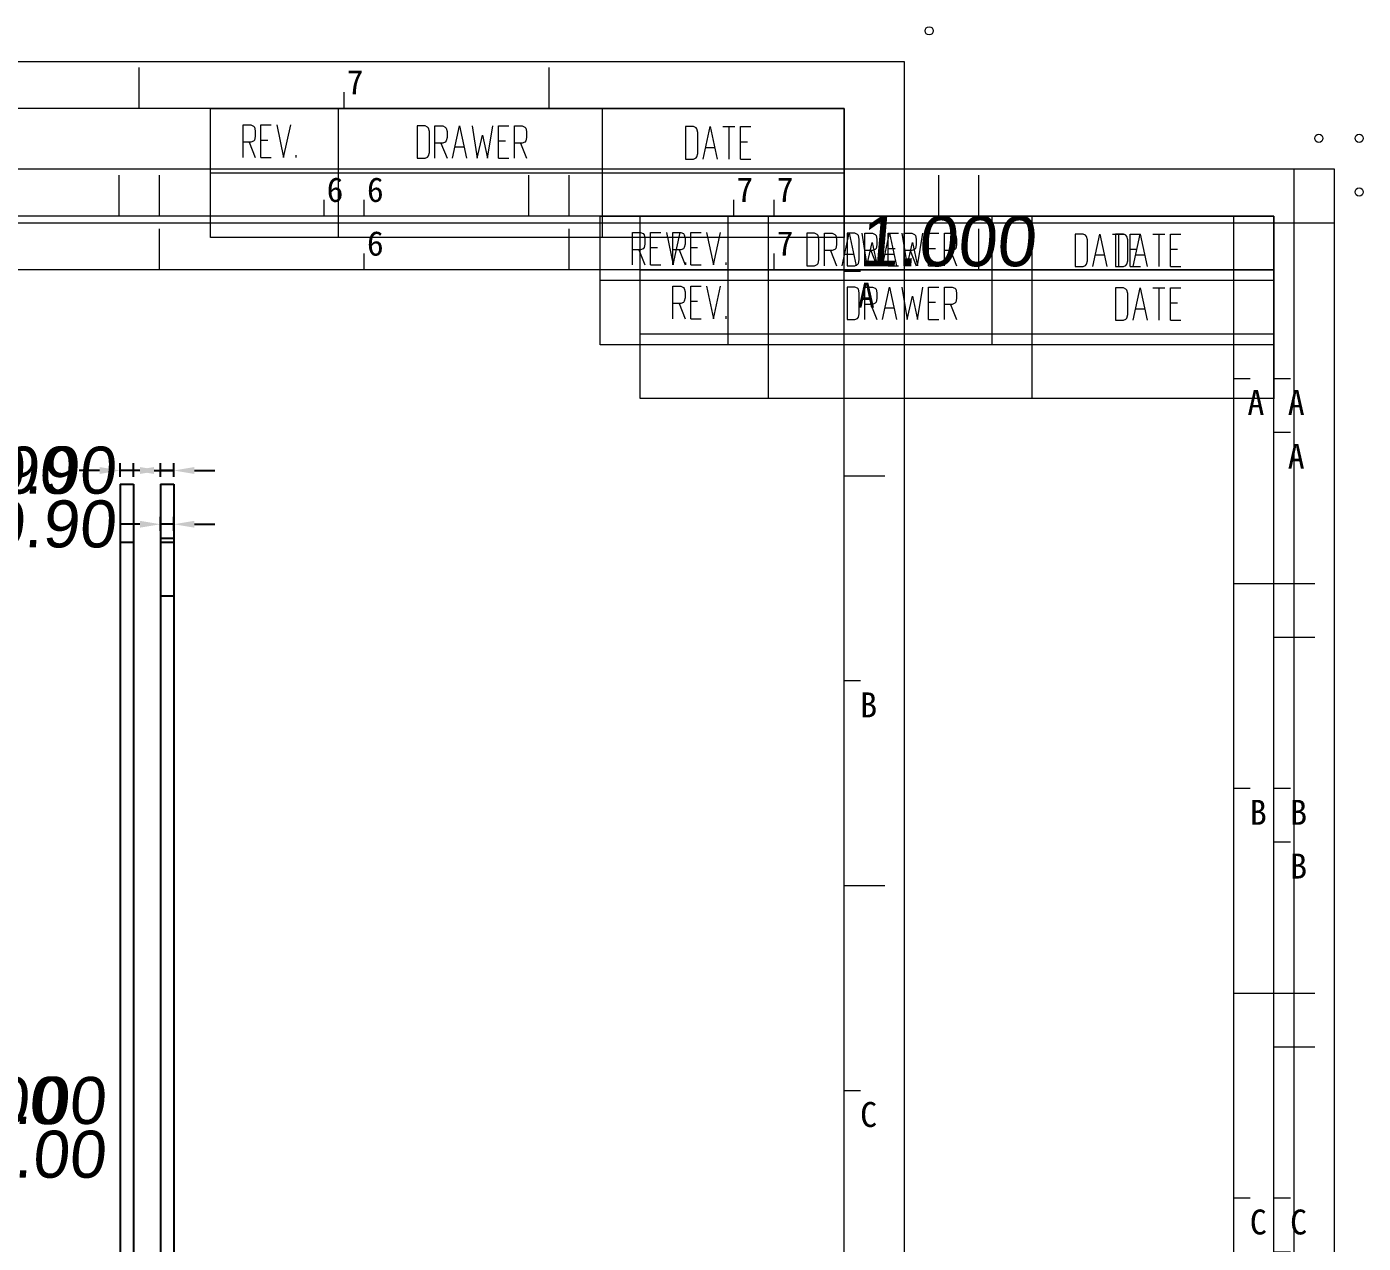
# Model space of a CAD drawing. Extents: x -144 to 4730, y -3845 to 502.
# Drawn here: x 106.1 to 196.9, y -198.7 to -116 of the extents above; entities that cross this region are included whole.
import ezdxf

# ---------------------------------------------------------------- set-up
doc = ezdxf.new("R2010")
doc.units = 0
doc.header["$LTSCALE"] = 15
doc.header["$MEASUREMENT"] = 0
doc.layers.get('0').update_dxf_attribs({"linetype": 'CONTINUOUS'})
doc.layers.get('Defpoints').update_dxf_attribs({"linetype": 'CONTINUOUS'})
doc.layers.add('Grid', color=7, linetype='CONTINUOUS')
doc.layers.add('text', color=6, linetype='CONTINUOUS')
doc.layers.add('轮廊线', color=7, linetype='CONTINUOUS', lineweight=13)
doc.styles.get("Standard").update_dxf_attribs({"font": 'txt', "width": 0.8})
doc.styles.add('标准', font='arial.ttf', dxfattribs={"oblique": 5})
doc.dimstyles.new('MSTD', dxfattribs={"dimtxt": 3.2, "dimasz": 1.4, "dimexe": 0.5, "dimexo": 0.5, "dimgap": 0.5, "dimtad": 0, "dimzin": 1, "dimdsep": 46, "dimtxsty": '标准', "dimcen": 0, "dimclrd": 5, "dimclre": 5, "dimclrt": 3, "dimadec": 1, "dimazin": 2, "dimtfac": 0.5, "dimtmove": 0, "dimatfit": 3, "dimfxl": 0, "dimlwd": -1, "dimarcsym": 0})

# ---------------------------------------------------------------- blocks, each defined once
blk = doc.blocks.new('A4h')
at = {"layer": '轮廊线', "color": 7, "lineweight": 13}
for p, q in [((0, 175.72), (-257.52, 175.72)), ((-93.25, 172.01), (-93.25, 175.26)), ((-60.74, 172.01), (-60.74, 175.26)), ((-28.22, 172.01), (-28.22, 175.26)), ((0, 0), (0, 175.72)), ((-77, 172.01), (-77, 173.31)), ((-44.48, 172.01), (-44.48, 173.31)), ((-4.81, 172.01), (-252.81, 172.01)), ((-4.81, 3.71), (-4.81, 172.01)), ((-4.81, 159.12), (-3.51, 159.12)), ((-4.81, 142.86), (-1.56, 142.86)), ((-4.81, 126.61), (-3.51, 126.61)), ((-4.81, 110.35), (-1.56, 110.35)), ((-4.81, 94.09), (-3.51, 94.09))]:
    blk.add_line(p, q, dxfattribs=at)
blk.add_circle((1.95, 178.18), 0.325, dxfattribs=at)
at = {"layer": '轮廊线', "color": 7}
for s, height, p in [('6', 1.95, (-76.79, 173.13)), ('7', 1.95, (-44.27, 173.13)), ('A', 1.98, (-3.72, 156.22)), ('B', 1.98, (-3.53, 123.7)), ('C', 1.98, (-3.53, 91.19))]:
    blk.add_text(s, height=height, dxfattribs=at).set_placement(p)
blk = doc.blocks.new('RE')
at = {"layer": 'Grid', "color": 7, "linetype": 'Continuous', "lineweight": 18}
for p, q in [((-58.48, -11.89), (-58.48, 0)), ((-46.65, -11.89), (-46.65, 0)), ((-22.3, -11.89), (-22.3, 0)), ((-55.47, -4.51), (-55.47, -1.51)), ((-55.47, -1.51), (-54.75, -1.51)), ((-54.75, -1.51), (-54.5, -1.62)), ((-54.5, -1.62), (-54.42, -1.72)), ((-54.42, -1.72), (-54.34, -2.04)), ((-54.34, -2.04), (-54.34, -2.58)), ((-53.83, -4.51), (-53.83, -1.51)), ((-53.83, -1.51), (-52.87, -1.51)), ((-52.36, -1.51), (-51.72, -4.51)), ((-51.72, -4.51), (-51.07, -1.51)), ((-39.4, -1.59), (-39.4, -4.59)), ((-38.67, -1.59), (-39.4, -1.59)), ((-38.43, -1.7), (-38.67, -1.59)), ((-38.35, -1.8), (-38.43, -1.7)), ((-38.27, -2.12), (-38.35, -1.8)), ((-38.27, -4.05), (-38.27, -2.12)), ((-37.76, -4.59), (-37.76, -1.59)), ((-37.76, -1.59), (-37.04, -1.59)), ((-37.04, -1.59), (-36.8, -1.7)), ((-36.8, -1.7), (-36.72, -1.8)), ((-36.72, -1.8), (-36.64, -2.12)), ((-36.64, -2.12), (-36.64, -2.66)), ((-36.13, -4.59), (-35.48, -1.59)), ((-35.48, -1.59), (-34.84, -4.59)), ((-34.33, -1.59), (-33.85, -4.59)), ((-33.85, -4.59), (-33.37, -2.44)), ((-33.37, -2.44), (-32.89, -4.59)), ((-32.89, -4.59), (-32.4, -1.59)), ((-31.89, -4.59), (-31.89, -1.59)), ((-31.89, -1.59), (-30.93, -1.59)), ((-30.42, -4.59), (-30.42, -1.59)), ((-30.42, -1.59), (-29.69, -1.59)), ((-29.69, -1.59), (-29.45, -1.7)), ((-29.45, -1.7), (-29.37, -1.8)), ((-29.37, -1.8), (-29.29, -2.12)), ((-29.29, -2.12), (-29.29, -2.66)), ((-13.9, -1.66), (-14.62, -1.66)), ((-14.62, -1.66), (-14.62, -4.66)), ((-13.66, -1.77), (-13.9, -1.66)), ((-13.58, -1.88), (-13.66, -1.77)), ((-13.5, -2.2), (-13.58, -1.88)), ((-13.5, -4.13), (-13.5, -2.2)), ((-12.99, -4.66), (-12.35, -1.66)), ((-12.35, -1.66), (-11.7, -4.66)), ((-11.19, -1.66), (-10.07, -1.66)), ((-10.63, -1.66), (-10.63, -4.66)), ((-9.56, -1.66), (-8.59, -1.66)), ((-9.56, -4.66), (-9.56, -1.66)), ((-54.75, -3.11), (-55.47, -3.11)), ((-54.91, -3.11), (-54.34, -4.51)), ((-54.5, -3.01), (-54.75, -3.11)), ((-54.42, -2.9), (-54.5, -3.01)), ((-54.34, -2.58), (-54.42, -2.9)), ((-53.83, -2.9), (-53.19, -2.9)), ((-37.04, -3.19), (-37.76, -3.19)), ((-37.2, -3.19), (-36.64, -4.59)), ((-36.8, -3.09), (-37.04, -3.19)), ((-36.72, -2.98), (-36.8, -3.09)), ((-36.64, -2.66), (-36.72, -2.98)), ((-35.89, -3.52), (-35.08, -3.52)), ((-31.89, -2.98), (-31.25, -2.98)), ((-29.69, -3.19), (-30.42, -3.19)), ((-29.86, -3.19), (-29.29, -4.59)), ((-29.45, -3.09), (-29.69, -3.19)), ((-29.37, -2.98), (-29.45, -3.09)), ((-29.29, -2.66), (-29.37, -2.98)), ((-12.75, -3.59), (-11.94, -3.59)), ((-9.56, -3.06), (-8.91, -3.06)), ((-53.83, -4.51), (-52.87, -4.51)), ((-50.56, -4.51), (-50.56, -4.29)), ((-39.4, -4.59), (-38.67, -4.59)), ((-38.67, -4.59), (-38.43, -4.48)), ((-38.43, -4.48), (-38.35, -4.37)), ((-38.35, -4.37), (-38.27, -4.05)), ((-31.89, -4.59), (-30.93, -4.59)), ((-14.62, -4.66), (-13.9, -4.66)), ((-13.9, -4.66), (-13.66, -4.55)), ((-13.66, -4.55), (-13.58, -4.45)), ((-13.58, -4.45), (-13.5, -4.13)), ((-9.56, -4.66), (-8.59, -4.66)), ((0, -5.95), (-58.48, -5.95)), ((0, -11.89), (-58.48, -11.89))]:
    blk.add_line(p, q, dxfattribs=at)
blk = doc.blocks.new('*D265')
at = {"color": 5}
for p, q in [((113.754, -149.81), (112.354, -149.81)), ((116.054, -149.81), (115.154, -149.81)), ((117.454, -149.81), (118.854, -149.81))]:
    blk.add_line(p, q, dxfattribs=at)
at = {"color": 5, "lineweight": -2}
for p, q in [((115.154, -150.25), (115.154, -149.31)), ((116.054, -150.25), (116.054, -149.31))]:
    blk.add_line(p, q, dxfattribs=at)
at = {"color": 5}
for points in [[(113.754, -149.576), (113.754, -150.043), (115.154, -149.81)], [(117.454, -150.043), (117.454, -149.576), (116.054, -149.81)]]:
    blk.add_solid(points, dxfattribs=at)
at = {"layer": 'Defpoints', "color": 0, "lineweight": -3}
for p in [(115.154, -149.81), (115.154, -150.75), (116.054, -150.75)]:
    blk.add_point(p, dxfattribs=at)
at = {"color": 3, "lineweight": -2, "insert": (107.703, -149.81), "char_height": 3.2, "attachment_point": 5, "style": '标准'}
blk.add_mtext('0.90', dxfattribs=at)
blk = doc.blocks.new('*D275')
at = {"color": 5, "lineweight": -2}
blk.add_line((92.395, -192.675), (102.366, -192.675), dxfattribs=at)
at = {"layer": 'Defpoints', "color": 0, "lineweight": -3}
for p in [(56.97, -192.675), (91.895, -192.675), (102.366, -192.675)]:
    blk.add_point(p, dxfattribs=at)
at = {"color": 3, "lineweight": -2, "insert": (107.016, -192.675), "char_height": 3.2, "attachment_point": 5, "style": '标准'}
blk.add_mtext('0.00', dxfattribs=at)
blk = doc.blocks.new('*D288')
at = {"color": 5}
for p, q in [((113.754, -146.155), (112.354, -146.155)), ((116.054, -146.155), (115.154, -146.155)), ((117.454, -146.155), (118.854, -146.155))]:
    blk.add_line(p, q, dxfattribs=at)
at = {"color": 5, "lineweight": -2}
for p, q in [((115.154, -146.595), (115.154, -145.655)), ((116.054, -146.595), (116.054, -145.655))]:
    blk.add_line(p, q, dxfattribs=at)
at = {"color": 5}
for points in [[(113.754, -145.921), (113.754, -146.388), (115.154, -146.155)], [(117.454, -146.388), (117.454, -145.921), (116.054, -146.155)]]:
    blk.add_solid(points, dxfattribs=at)
at = {"layer": 'Defpoints', "color": 0, "lineweight": -3}
for p in [(115.154, -146.155), (115.154, -147.095), (116.054, -147.095)]:
    blk.add_point(p, dxfattribs=at)
at = {"color": 3, "lineweight": -2, "insert": (107.703, -146.155), "char_height": 3.2, "attachment_point": 5, "style": '标准'}
blk.add_mtext('0.90', dxfattribs=at)
blk = doc.blocks.new('*D298')
at = {"color": 5, "lineweight": -2}
blk.add_line((92.395, -189.02), (102.366, -189.02), dxfattribs=at)
at = {"layer": 'Defpoints', "color": 0, "lineweight": -3}
for p in [(56.97, -189.02), (91.895, -189.02), (102.366, -189.02)]:
    blk.add_point(p, dxfattribs=at)
at = {"color": 3, "lineweight": -2, "insert": (107.016, -189.02), "char_height": 3.2, "attachment_point": 5, "style": '标准'}
blk.add_mtext('0.00', dxfattribs=at)
blk = doc.blocks.new('*D311')
at = {"color": 5}
for p, q in [((111.013, -146.155), (109.613, -146.155)), ((113.313, -146.155), (112.413, -146.155)), ((114.713, -146.155), (116.113, -146.155))]:
    blk.add_line(p, q, dxfattribs=at)
at = {"color": 5, "lineweight": -2}
for p, q in [((112.413, -146.595), (112.413, -145.655)), ((113.313, -146.595), (113.313, -145.655))]:
    blk.add_line(p, q, dxfattribs=at)
at = {"color": 5}
for points in [[(111.013, -145.921), (111.013, -146.388), (112.413, -146.155)], [(114.713, -146.388), (114.713, -145.921), (113.313, -146.155)]]:
    blk.add_solid(points, dxfattribs=at)
at = {"layer": 'Defpoints', "color": 0, "lineweight": -3}
for p in [(112.413, -146.155), (112.413, -147.095), (113.313, -147.095)]:
    blk.add_point(p, dxfattribs=at)
at = {"color": 3, "lineweight": -2, "insert": (104.962, -146.155), "char_height": 3.2, "attachment_point": 5, "style": '标准'}
blk.add_mtext('0.90', dxfattribs=at)
blk = doc.blocks.new('*D321')
at = {"color": 5, "lineweight": -2}
blk.add_line((89.653, -189.02), (99.625, -189.02), dxfattribs=at)
at = {"layer": 'Defpoints', "color": 0, "lineweight": -3}
for p in [(54.228, -189.02), (89.153, -189.02), (99.625, -189.02)]:
    blk.add_point(p, dxfattribs=at)
at = {"color": 3, "lineweight": -2, "insert": (104.275, -189.02), "char_height": 3.2, "attachment_point": 5, "style": '标准'}
blk.add_mtext('0.00', dxfattribs=at)

msp = doc.modelspace()

# ---------------------------------------------------------------- linework, layer by layer
at = {"color": 7, "linetype": 'Continuous'}
for p, q in [((112.413, -147.095), (112.413, -230.945)), ((112.413, -147.095), (113.313, -147.095)), ((113.313, -147.095), (113.313, -230.945)), ((115.154, -147.095), (115.154, -230.945)), ((115.154, -147.095), (116.054, -147.095)), ((116.054, -147.095), (116.054, -230.945)), ((115.154, -150.75), (115.154, -234.6)), ((115.154, -150.75), (116.054, -150.75)), ((116.054, -150.75), (116.054, -234.6)), ((112.413, -151.02), (113.313, -151.02)), ((115.154, -151.02), (116.054, -151.02)), ((115.154, -154.675), (116.054, -154.675))]:
    msp.add_line(p, q, dxfattribs=at)
at = {"layer": 'Grid', "color": 7, "linetype": 'Continuous', "lineweight": 18}
for p, q in [((118.545, -121.542), (161.634, -121.542)), ((161.634, -121.542), (161.634, -130.305)), ((145.044, -128.852), (188.132, -128.852)), ((147.785, -128.852), (190.873, -128.852)), ((188.132, -128.852), (188.132, -137.615)), ((190.873, -128.852), (190.873, -137.615)), ((147.785, -132.507), (190.873, -132.507)), ((190.873, -132.507), (190.873, -141.27))]:
    msp.add_line(p, q, dxfattribs=at)

# ---------------------------------------------------------------- block references
at = {"xscale": 0.7368413589497607, "yscale": 0.7368413589506417, "zscale": 0.7368413589506377}
for p in [(161.634, -121.542), (188.132, -128.852), (190.873, -128.852), (190.873, -132.507)]:
    msp.add_blockref('RE', p, dxfattribs=at)
at = {"layer": '轮廊线', "ltscale": 0.5, "xscale": 0.8569522111222057, "yscale": 0.8569522111212109, "zscale": 0.8569522111208102}
for p in [(165.758, -268.946), (192.256, -276.256), (194.997, -276.256), (194.997, -279.911)]:
    msp.add_blockref('A4h', p, dxfattribs=at)

# ---------------------------------------------------------------- texts
at = {"layer": 'text', "style": '标准', "oblique": 5}
msp.add_text('1.000', height=3.4209, dxfattribs=at).set_placement((162.655, -132.263))

# ---------------------------------------------------------------- dimensions: what is measured, and where the dimension line sits
for base, p1, p2, picture, middle in [((112.413, -146.155), (113.313, -147.095), (112.413, -147.095), '*D311', (104.962, -146.155)), ((115.154, -146.155), (116.054, -147.095), (115.154, -147.095), '*D288', (107.703, -146.155)), ((115.154, -149.81), (116.054, -150.75), (115.154, -150.75), '*D265', (107.703, -149.81))]:
    dim = msp.add_linear_dim(base=base, p1=p1, p2=p2, dimstyle='MSTD')
    dim.commit()
    dim.dimension.update_dxf_attribs({"geometry": picture, "text_midpoint": middle})
for feature_location, origin, picture, middle in [((89.153334003, -189.02012432), (54.228334003, -189.02012432), '*D321', (104.275287326, -189.02012432)), ((91.894515075, -189.02012432), (56.969515075, -189.02012432), '*D298', (107.016468397, -189.02012432)), ((91.894515075, -192.675032416), (56.969515075, -192.675032416), '*D275', (107.016468397, -192.675032416))]:
    dim = msp.add_ordinate_dim(feature_location=feature_location, offset=(10.471339407, 0), dtype=0, origin=origin, dimstyle='MSTD')
    dim.commit()
    dim.dimension.update_dxf_attribs({"geometry": picture, "text_midpoint": middle})

doc.saveas('drawing.dxf')
